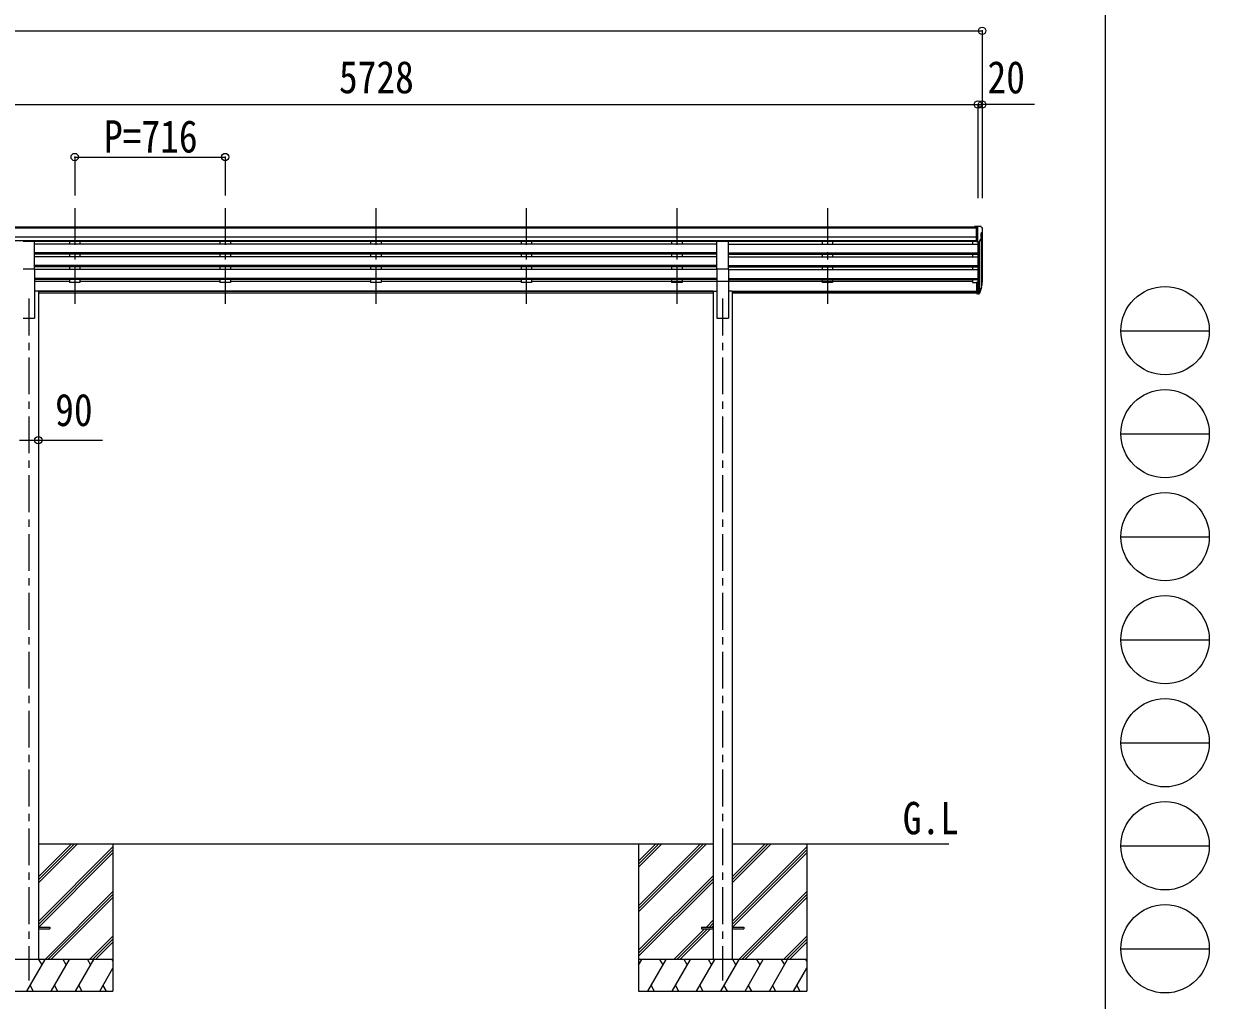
# Model space of a CAD drawing. Units: millimetres at full size, sheet at 1:35; some dimension numbers follow another scale. Extents: x -9837 to 9837, y -6790 to 6790.
# Drawn here: x 4198 to 9837, y -4410 to 235 of the extents above; entities that cross this region are included whole.
import ezdxf
from ezdxf.enums import TextEntityAlignment as Align

# ---------------------------------------------------------------- set-up
doc = ezdxf.new("R2010")
doc.units = ezdxf.units.MM
doc.header["$LTSCALE"] = 35
doc.header["$PDMODE"] = 32
doc.header["$PDSIZE"] = 35
doc.linetypes.add('CHAIN1', pattern=[8, 5, -1, 1, -1])
for name, color, linetype, lineweight in [('0-0_0', 7, 'Continuous', 9), ('0-1_本体', 5, 'CHAIN1', 9), ('0-3_ELV2', 4, 'Continuous', 9), ('0-6_OTH_LINE', 6, 'Continuous', 9), ('F-0_240', 7, 'Continuous', 9)]:
    doc.layers.add(name, color=color, linetype=linetype, lineweight=lineweight)
doc.layers.add('0-7_SHAPE', color=7, linetype='Continuous')
doc.styles.add('ＭＳ ゴシック', font='')
doc.styles.get('ＭＳ ゴシック').set_extended_font_data('MS Gothic')

msp = doc.modelspace()

# ---------------------------------------------------------------- linework, layer by layer
at = {"layer": '0-0_0'}
for p, q in [((4268.04, -3851.68), (4453.67, -3666.05)), ((4268.04, -3837.54), (4439.53, -3666.05)), ((4268.04, -3823.4), (4425.39, -3666.05)), ((4268.04, -3666.05), (7477.64, -3666.05)), ((4268.04, -4035.53), (4622.84, -3680.73)), ((4268.04, -4049.67), (4622.84, -3694.87)), ((4270.3, -4061.55), (4622.84, -3709.01)), ((4622.84, -3666.05), (4622.84, -4366.05)), ((7122.84, -3666.05), (7122.84, -4366.05)), ((7122.84, -3960.23), (7417.02, -3666.05)), ((7122.84, -3974.37), (7431.16, -3666.05)), ((7122.84, -3988.51), (7445.3, -3666.05)), ((7122.84, -3776.38), (7233.17, -3666.05)), ((7122.84, -3762.24), (7219.03, -3666.05)), ((7122.84, -3748.1), (7204.89, -3666.05)), ((7568.04, -3666.05), (8598.84, -3666.05)), ((7568.04, -3851.68), (7753.67, -3666.05)), ((7568.04, -3837.54), (7739.53, -3666.05)), ((7568.04, -3823.4), (7725.39, -3666.05)), ((7568.04, -4035.53), (7922.84, -3680.73)), ((7568.04, -4049.67), (7922.84, -3694.87)), ((7570.3, -4061.55), (7922.84, -3709.01)), ((7922.84, -3666.05), (7922.84, -4366.05)), ((7122.84, -4172.36), (7477.64, -3817.56)), ((7122.84, -4186.5), (7477.64, -3831.7)), ((7122.84, -4200.64), (7477.64, -3845.85)), ((4299.65, -4216.05), (4622.84, -3892.86)), ((4313.79, -4216.05), (4622.84, -3907)), ((4327.93, -4216.05), (4622.84, -3921.14)), ((7599.65, -4216.05), (7922.84, -3892.86)), ((7613.79, -4216.05), (7922.84, -3907)), ((7627.93, -4216.05), (7922.84, -3921.14)), ((7445.78, -4061.55), (7477.64, -4029.69)), ((7459.92, -4061.55), (7477.64, -4043.83)), ((7474.07, -4061.55), (7477.64, -4057.98)), ((4511.78, -4216.05), (4622.84, -4104.99)), ((7291.28, -4216.05), (7436.78, -4070.55)), ((7305.42, -4216.05), (7450.92, -4070.55)), ((7319.57, -4216.05), (7465.07, -4070.55)), ((7811.78, -4216.05), (7922.84, -4104.99)), ((4525.92, -4216.05), (4622.84, -4119.13)), ((4540.07, -4216.05), (4622.84, -4133.28)), ((7825.92, -4216.05), (7922.84, -4119.13)), ((7840.07, -4216.05), (7922.84, -4133.28)), ((4622.84, -4216.05), (3822.84, -4216.05)), ((4214, -4366.05), (4300.6, -4216.05)), ((4285.6, -4242.03), (4270.6, -4216.05)), ((4329.47, -4366.05), (4416.07, -4216.05)), ((4401.07, -4242.03), (4386.07, -4216.05)), ((4444.94, -4366.05), (4531.54, -4216.05)), ((4501.54, -4216.05), (4516.54, -4242.03)), ((4617.01, -4216.05), (4622.84, -4226.15)), ((7922.84, -4216.05), (7122.84, -4216.05)), ((7122.84, -4243.55), (7138.72, -4216.05)), ((7167.59, -4366.05), (7254.19, -4216.05)), ((7239.19, -4242.03), (7224.19, -4216.05)), ((7283.06, -4366.05), (7369.66, -4216.05)), ((7354.66, -4242.03), (7339.66, -4216.05)), ((7398.53, -4366.05), (7485.13, -4216.05)), ((7470.13, -4242.03), (7455.13, -4216.05)), ((7514, -4366.05), (7600.6, -4216.05)), ((7585.6, -4242.03), (7570.6, -4216.05)), ((7629.47, -4366.05), (7716.07, -4216.05)), ((7701.07, -4242.03), (7686.07, -4216.05)), ((7744.94, -4366.05), (7831.54, -4216.05)), ((7801.54, -4216.05), (7816.54, -4242.03)), ((7917.01, -4216.05), (7922.84, -4226.15)), ((4560.41, -4366.05), (4622.84, -4257.91)), ((7860.41, -4366.05), (7922.84, -4257.91)), ((4229, -4340.07), (4244, -4366.05)), ((4344.47, -4340.07), (4359.47, -4366.05)), ((4459.94, -4340.07), (4474.93, -4366.05)), ((4575.41, -4340.07), (4590.4, -4366.05)), ((7182.59, -4340.07), (7197.58, -4366.05)), ((7298.06, -4340.07), (7313.05, -4366.05)), ((7413.53, -4340.07), (7428.53, -4366.05)), ((7529, -4340.07), (7544, -4366.05)), ((7644.47, -4340.07), (7659.47, -4366.05)), ((7759.94, -4340.07), (7774.93, -4366.05)), ((7875.41, -4340.07), (7890.4, -4366.05)), ((3822.84, -4366.05), (4622.84, -4366.05)), ((7122.84, -4366.05), (7922.84, -4366.05))]:
    msp.add_line(p, q, dxfattribs=at)
at = {"layer": '0-1_本体'}
for p, q in [((4440.84, -641.65), (4440.84, -1119.16)), ((5156.84, -641.65), (5156.84, -1119.16)), ((5872.84, -641.65), (5872.84, -1119.16)), ((6588.84, -641.65), (6588.84, -1119.16)), ((7304.84, -641.65), (7304.84, -1119.16)), ((8020.84, -641.65), (8020.84, -1119.16)), ((4222.84, -1072.48), (4222.84, -4316.05)), ((7522.84, -1072.48), (7522.84, -4316.05))]:
    msp.add_line(p, q, dxfattribs=at)
at = {"layer": '0-3_ELV2'}
for p, q in [((3025.34, -730.77), (8730.34, -730.77)), ((8730.34, -729.17), (8720.34, -729.26)), ((8720.34, -730.77), (8720.34, -729.26)), ((8730.34, -801.15), (8730.34, -729.17)), ((8748.84, -729.17), (8730.34, -729.17)), ((8736.84, -802.15), (8736.84, -729.17)), ((8748.84, -729.17), (8751.17, -729.31)), ((8751.93, -729.74), (8756, -735.54)), ((8730.34, -779.52), (3015.34, -779.52)), ((3025.34, -735.99), (8730.34, -735.99)), ((8744.46, -800.34), (8753.47, -784.75)), ((8750.84, -763.68), (8750.84, -779.96)), ((8756.31, -760.35), (8750.99, -763.42)), ((8751.87, -787.52), (8751.87, -1021.12)), ((8756.84, -759.75), (8756.84, -994.41)), ((8758.84, -738.54), (8758.84, -739.17)), ((8730.34, -797.37), (3015.34, -797.37)), ((4195.34, -799.8), (4250.34, -799.8)), ((4250.34, -931.6), (4250.34, -799.8)), ((7495.34, -800.62), (4250.34, -800.62)), ((7495.34, -813.13), (4250.34, -813.13)), ((4415.84, -800.62), (4415.84, -813.13)), ((4465.84, -800.62), (4465.84, -813.03)), ((5131.84, -800.62), (5131.84, -813.13)), ((5181.84, -800.62), (5181.84, -813.03)), ((5847.84, -800.62), (5847.84, -813.13)), ((5897.84, -800.62), (5897.84, -813.03)), ((6563.84, -800.62), (6563.84, -813.13)), ((6613.84, -800.62), (6613.84, -813.03)), ((7279.84, -800.62), (7279.84, -813.13)), ((7329.84, -800.62), (7329.84, -813.03)), ((7495.34, -931.6), (7495.34, -799.8)), ((7495.34, -799.8), (7550.34, -799.8)), ((7550.34, -931.6), (7550.34, -799.8)), ((8730.34, -800.72), (7550.34, -800.72)), ((7550.34, -813.13), (8736.84, -813.13)), ((7995.84, -800.62), (7995.84, -813.13)), ((8045.84, -800.62), (8045.84, -813.03)), ((8711.84, -800.62), (8711.84, -813.13)), ((8730.34, -801.15), (8736.84, -801.15)), ((8736.84, -802.15), (8742.05, -801.84)), ((8736.84, -802.15), (8736.84, -994.77)), ((8742.84, -801.68), (8742.85, -1039.55)), ((7495.34, -855.01), (4250.34, -855.01)), ((7495.34, -856.5), (4250.34, -856.5)), ((7495.34, -860.82), (4250.34, -860.82)), ((7495.34, -873.68), (4250.34, -873.68)), ((4415.84, -860.82), (4415.84, -873.68)), ((4465.84, -860.82), (4465.84, -873.68)), ((5131.84, -860.82), (5131.84, -873.68)), ((5181.84, -860.82), (5181.84, -873.68)), ((5847.84, -860.82), (5847.84, -873.68)), ((5897.84, -860.82), (5897.84, -873.68)), ((6563.84, -860.82), (6563.84, -873.68)), ((6613.84, -860.82), (6613.84, -873.68)), ((7279.84, -860.82), (7279.84, -873.68)), ((7329.84, -860.82), (7329.84, -873.68)), ((7550.34, -855.01), (8736.84, -855.01)), ((7550.34, -856.5), (8736.84, -856.5)), ((7550.34, -860.82), (8736.84, -860.82)), ((7550.34, -873.68), (8736.84, -873.68)), ((7995.84, -860.82), (7995.84, -873.68)), ((8045.84, -860.82), (8045.84, -873.68)), ((8711.84, -860.82), (8711.84, -873.68)), ((4195.34, -931.6), (4250.34, -931.6)), ((7495.34, -915.56), (4250.34, -915.56)), ((7495.34, -917.05), (4250.34, -917.05)), ((7495.34, -921.37), (4250.34, -921.37)), ((4250.34, -931.6), (4250.34, -1166.05)), ((7495.34, -934.23), (4250.34, -934.23)), ((4415.84, -921.37), (4415.84, -934.13)), ((4465.84, -921.37), (4465.84, -934.23)), ((5131.84, -921.37), (5131.84, -934.13)), ((5181.84, -921.37), (5181.84, -934.23)), ((5847.84, -921.37), (5847.84, -934.13)), ((5897.84, -921.37), (5897.84, -934.23)), ((6563.84, -921.37), (6563.84, -934.13)), ((6613.84, -921.37), (6613.84, -934.23)), ((7279.84, -921.37), (7279.84, -934.13)), ((7329.84, -921.37), (7329.84, -934.23)), ((7495.34, -931.6), (7495.34, -1166.05)), ((7495.34, -931.6), (7550.34, -931.6)), ((7550.34, -915.56), (8736.84, -915.56)), ((7550.34, -917.05), (8736.84, -917.05)), ((7550.34, -921.37), (8736.84, -921.37)), ((7550.34, -931.6), (7550.34, -1166.05)), ((7550.34, -934.23), (8736.84, -934.23)), ((7995.84, -921.37), (7995.84, -934.13)), ((8045.84, -921.37), (8045.84, -934.23)), ((8711.84, -921.37), (8711.84, -934.23)), ((7495.34, -976.1), (4250.34, -976.1)), ((7495.34, -977.6), (4250.34, -977.6)), ((7495.34, -981.92), (4250.34, -981.92)), ((4415.84, -990.46), (4250.34, -990.46)), ((4415.84, -981.92), (4415.84, -995.41)), ((4465.84, -995.41), (4415.84, -995.41)), ((4465.84, -981.92), (4465.84, -995.41)), ((5131.84, -990.46), (4465.84, -990.46)), ((5131.84, -981.92), (5131.84, -995.41)), ((5181.84, -995.41), (5131.84, -995.41)), ((5181.84, -981.92), (5181.84, -995.41)), ((5847.84, -990.46), (5181.84, -990.46)), ((5847.84, -981.92), (5847.84, -995.41)), ((5897.84, -995.41), (5847.84, -995.41)), ((5897.84, -981.92), (5897.84, -995.41)), ((6563.84, -990.46), (5897.84, -990.46)), ((6563.84, -981.92), (6563.84, -995.41)), ((6613.84, -995.41), (6563.84, -995.41)), ((6613.84, -981.92), (6613.84, -995.41)), ((7495.34, -990.46), (6613.84, -990.46)), ((7279.84, -981.92), (7279.84, -995.41)), ((7550.34, -990.46), (7279.84, -990.46)), ((7329.84, -995.41), (7279.84, -995.41)), ((7329.84, -981.92), (7329.84, -995.41)), ((8711.84, -990.46), (7329.84, -990.46)), ((7550.34, -976.1), (8736.84, -976.1)), ((7550.34, -977.6), (8736.84, -977.6)), ((7550.34, -981.92), (8736.84, -981.92)), ((7995.84, -981.92), (7995.84, -995.41)), ((8045.84, -995.41), (7995.84, -995.41)), ((8045.84, -981.92), (8045.84, -995.41)), ((8711.84, -981.92), (8711.84, -995.41)), ((8711.84, -995.41), (8730.34, -995.41)), ((8730.34, -994.77), (8730.34, -1048.81)), ((8730.34, -994.77), (8736.84, -994.77)), ((8736.84, -994.77), (8736.84, -1049.55)), ((8755.14, -1007.59), (8751.87, -1014.65)), ((8755.75, -1008.96), (8751.87, -1016.91)), ((4268.04, -1037.05), (4250.34, -1037.05)), ((4268.04, -1037.05), (4268.04, -4216.05)), ((7477.64, -1037.48), (4268.04, -1037.48)), ((7477.64, -1038.87), (4268.04, -1038.87)), ((7477.64, -1046.56), (4268.04, -1046.56)), ((7477.64, -1037.05), (7477.64, -4216.05)), ((7477.64, -1037.05), (7495.34, -1037.05)), ((7568.04, -1037.05), (7550.34, -1037.05)), ((7568.04, -1037.05), (7568.04, -4216.05)), ((7568.04, -1037.48), (8730.34, -1037.48)), ((7568.04, -1038.87), (8730.34, -1038.87)), ((8730.34, -1046.56), (7568.04, -1046.56)), ((8730.34, -1034.91), (8736.84, -1034.91)), ((8730.34, -1039.79), (8736.84, -1039.79)), ((8730.34, -1048.81), (8736.84, -1048.81)), ((8736.84, -1039.81), (8741.97, -1039.81)), ((8736.84, -1041.61), (8741.69, -1041.61)), ((8736.84, -1049.55), (8741.69, -1049.55)), ((8743.27, -1039.13), (8751.03, -1023.72)), ((8752.48, -1024.08), (8744.28, -1040.26)), ((8753.09, -1024.64), (8744.28, -1048.19)), ((8753.43, -1020.24), (8753.09, -1024.64)), ((4195.34, -1166.05), (4250.34, -1166.05)), ((7495.34, -1166.05), (7550.34, -1166.05)), ((4268.04, -4061.55), (4322.84, -4061.55)), ((4268.04, -4070.55), (4322.84, -4070.55)), ((4322.84, -4061.55), (4322.84, -4070.55)), ((7422.84, -4061.55), (7422.84, -4070.55)), ((7422.84, -4061.55), (7477.64, -4061.55)), ((7422.84, -4070.55), (7477.64, -4070.55)), ((7568.04, -4061.55), (7622.84, -4061.55)), ((7568.04, -4070.55), (7622.84, -4070.55)), ((7622.84, -4061.55), (7622.84, -4070.55))]:
    msp.add_line(p, q, dxfattribs=at)
for centre, radius, start, end in [((8751.11, -730.31), 1, 35, 86.5), ((8751.14, -763.68), 0.3, 120, 180), ((8751.14, -779.96), 0.3, 180, 265.2833), ((8750.87, -783.25), 3, 330, 85.2833), ((8755.84, -738.54), 3, 0, 87), ((8751.94, -755.98), 6.18, 315.00103, 354.2965), ((8556.84, -739.17), 202, 355.05096, 0), ((8741.87, -798.84), 3, 273.5, 330), ((8726.25, -998.09), 30.41, 341.80266, 352.8448), ((8727.66, -999.85), 29.53, 342.01856, 353.49194)]:
    msp.add_arc(centre, radius, start, end, dxfattribs=at)
for centre, major_axis, ratio, start_param, end_param in [((8668.98, -993.6), (-87.93, 4.42), 0.541684, 3.060334, 3.2172517), ((8668.19, -1000.28), (89.06, 1.43), 0.57596, 6.1985533, 6.3701348), ((8741.69, -1038.9), (3, 0), 0.90356, 4.712389, 5.7595865), ((8741.69, -1046.84), (-3, 0), 0.90356, 1.5707963, 2.6179939), ((8741.97, -1038.45), (1.5, 0), 0.90356, 4.712389, 5.7595865), ((8666.92, -1000.18), (88.05, 0), 0.90356, 5.9828017, 6.0168888), ((8752.13, -1020.24), (-1.3, 0), 0.90356, 2.9359903, 4.9130961), ((8666.21, -1004.05), (89.07, 0), 0.90356, 6.0316505, 6.077583)]:
    msp.add_ellipse(centre, major_axis=major_axis, ratio=ratio, start_param=start_param, end_param=end_param, dxfattribs=at)
at = {"layer": '0-6_OTH_LINE'}
for p, q in [((-2739.16, 201), (8756.84, 201)), ((8756.84, 201), (8756.84, -591.65)), ((3008.84, -149), (8736.84, -149)), ((8736.84, -149), (8736.84, -594.41)), ((8736.84, -149), (8756.84, -149)), ((8756.84, -149), (8756.84, -594.41)), ((4440.84, -399), (4440.84, -581.45)), ((4440.84, -399), (5156.84, -399)), ((5156.84, -399), (5156.84, -581.45)), ((4177.64, -1745.6), (4268.04, -1745.6))]:
    msp.add_line(p, q, dxfattribs=at)
at = {"layer": '0-6_OTH_LINE', "lineweight": 18}
for p, q in [((9005.67, -149), (8756.84, -149)), ((4268.04, -1745.6), (4573.12, -1745.6))]:
    msp.add_line(p, q, dxfattribs=at)
at = {"layer": '0-6_OTH_LINE'}
for p in [(8756.84, 201), (8736.84, -149), (8756.84, -149), (4440.84, -399), (5156.84, -399), (4268.04, -1745.6)]:
    msp.add_point(p, dxfattribs=at)
at = {"layer": 'F-0_240', "color": 5}
msp.add_line((9342.6, 6790), (9342.6, -6790), dxfattribs=at)
at = {"layer": 'F-0_240', "color": 4}
for p, q in [((9417.4, -1225), (9837.4, -1225)), ((9417.4, -1715), (9837.4, -1715)), ((9417.4, -2205), (9837.4, -2205)), ((9417.4, -2695), (9837.4, -2695)), ((9417.4, -3185), (9837.4, -3185)), ((9417.4, -3675), (9837.4, -3675)), ((9417.4, -4165), (9837.4, -4165))]:
    msp.add_line(p, q, dxfattribs=at)
for centre in [(9627.4, -1225), (9627.4, -1715), (9627.4, -2205), (9627.4, -2695), (9627.4, -3185), (9627.4, -3675), (9627.4, -4165)]:
    msp.add_circle(centre, 210, dxfattribs=at)

# ---------------------------------------------------------------- texts
at = {"layer": '0-6_OTH_LINE', "color": 7, "style": 'ＭＳ ゴシック', "width": 0.85}
for s, p in [('5728', (5697.84, -142)), ('20', (8782.42, -142.42)), ('P=716', (4580.09, -424)), ('90', (4348.07, -1724.86))]:
    msp.add_text(s, height=154, dxfattribs=at).set_placement(p, align=Align.BOTTOM_LEFT)
at = {"layer": '0-7_SHAPE', "style": 'ＭＳ ゴシック', "width": 0.85}
msp.add_text('G.L', height=154, dxfattribs=at).set_placement((8379.51, -3666.7), align=Align.BOTTOM_LEFT)

doc.saveas('drawing.dxf')
